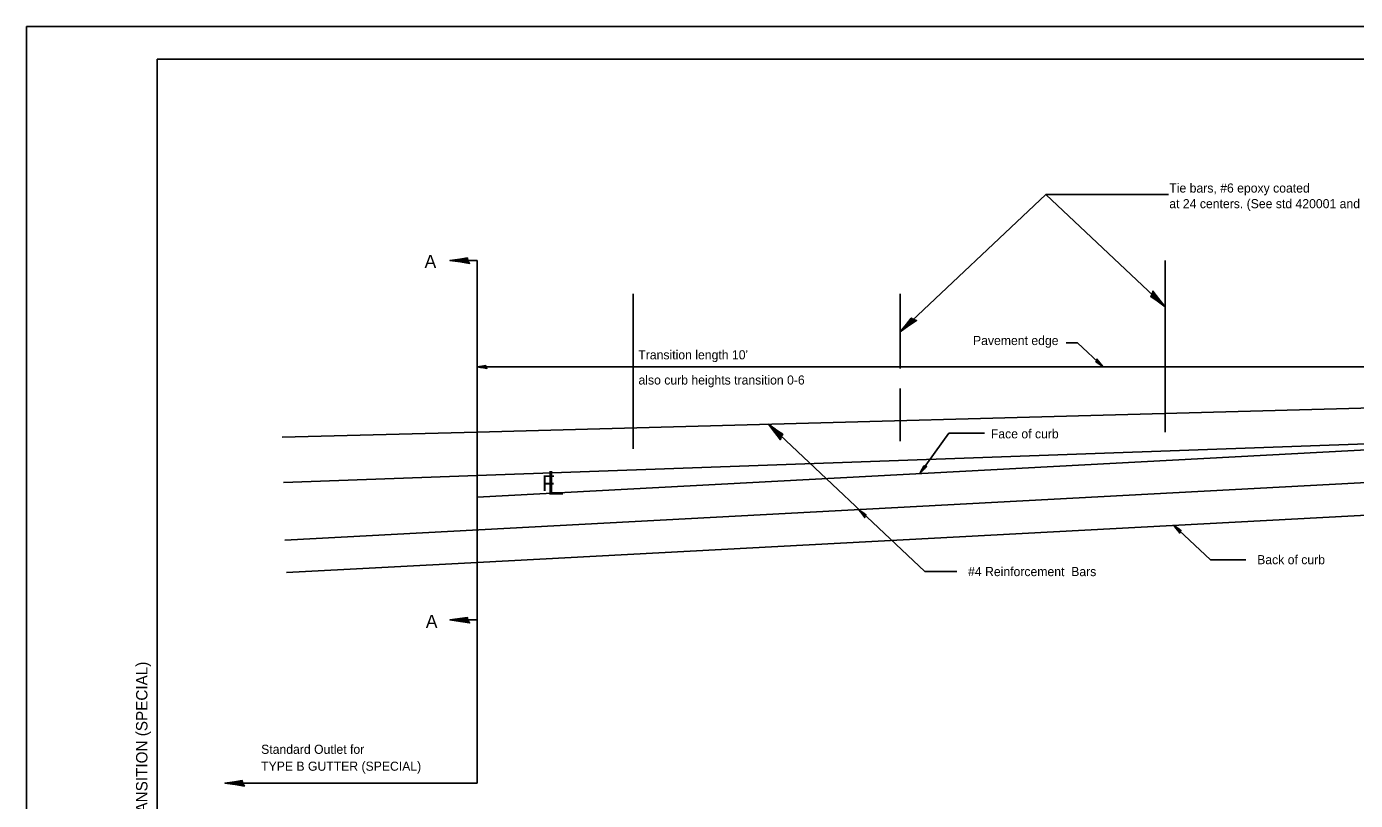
# Model space of a CAD drawing. Extents: x 0 to 2.83, y 0 to 1.83.
# Drawn here: x 0 to 1.698, y 0.844 to 1.833 of the extents above; entities that cross this region are included whole.
import ezdxf

# ---------------------------------------------------------------- set-up
doc = ezdxf.new("R2010")
doc.units = 0
for name, color, linetype in [('RD_Pr_Roadway_Notes', 7, 'Continuous'), ('SH_General_Details', 7, 'Continuous'), ('SH_Printer_Plotting_Border', 7, 'Continuous')]:
    doc.layers.add(name, color=color, linetype=linetype)

msp = doc.modelspace()

# ---------------------------------------------------------------- linework, layer by layer
at = {"layer": 'RD_Pr_Roadway_Notes'}
for p, q in [((1.1167, 1.4432), (1.3029, 1.6185)), ((1.3029, 1.6185), (1.4597, 1.6185)), ((1.3029, 1.6185), (1.4552, 1.4752)), ((0.5412, 1.5344), (0.5758, 1.5344)), ((0.5758, 1.5344), (0.5758, 1.0749)), ((1.3289, 1.4291), (1.3432, 1.4291)), ((1.3432, 1.4291), (1.3759, 1.3983)), ((0.5758, 1.3983), (2.1412, 1.3983)), ((0.9482, 1.325), (1.1481, 1.1368)), ((1.1418, 1.2618), (1.1786, 1.3136)), ((1.1786, 1.3136), (1.2242, 1.3136)), ((1.4663, 1.1957), (1.5132, 1.1515)), ((1.5132, 1.1515), (1.5582, 1.1515)), ((1.1481, 1.1368), (1.1891, 1.1368)), ((0.5412, 1.0749), (0.5758, 1.0749)), ((0.5758, 1.0749), (0.5758, 0.8663)), ((0.2535, 0.8663), (0.5758, 0.8663))]:
    msp.add_line(p, q, dxfattribs=at)
for points in [[(0.5642, 1.534), (0.5634, 1.5375), (0.5537, 1.536), (0.5412, 1.5344), (0.5545, 1.5326), (0.5662, 1.5305), (0.5642, 1.534), (0.5632, 1.5363), (0.5496, 1.5344), (0.5644, 1.5318), (0.5622, 1.5347), (0.556, 1.5343), (0.562, 1.5334)], [(1.4387, 1.4912), (1.4369, 1.4881), (1.445, 1.4826), (1.4552, 1.4752), (1.4467, 1.4857), (1.4396, 1.4952), (1.4387, 1.4912), (1.4379, 1.4888), (1.4491, 1.481), (1.4401, 1.493), (1.4397, 1.4894), (1.4445, 1.4854), (1.4408, 1.4902)], [(1.1337, 1.4587), (1.1308, 1.4607), (1.1247, 1.4529), (1.1167, 1.4432), (1.1277, 1.451), (1.1376, 1.4575), (1.1337, 1.4587), (1.1314, 1.4596), (1.1228, 1.4489), (1.1354, 1.4572), (1.1318, 1.4578), (1.1276, 1.4533), (1.1325, 1.4567)], [(0.5872, 1.3982), (0.5869, 1.3999), (0.582, 1.3991), (0.5758, 1.3983), (0.5824, 1.3974), (0.5883, 1.3964), (0.5872, 1.3982), (0.5867, 1.3993), (0.58, 1.3983), (0.5874, 1.397), (0.5863, 1.3985), (0.5832, 1.3983), (0.5862, 1.3978)], [(0.5834, 1.3982), (0.5832, 1.3994), (0.5799, 1.3989), (0.5758, 1.3983), (0.5802, 1.3977), (0.5841, 1.397), (0.5834, 1.3982), (0.5831, 1.399), (0.5786, 1.3983), (0.5835, 1.3975), (0.5828, 1.3984), (0.5807, 1.3983), (0.5827, 1.398)], [(1.3676, 1.4063), (1.3667, 1.4048), (1.3708, 1.402), (1.3759, 1.3983), (1.3717, 1.4036), (1.3681, 1.4083), (1.3676, 1.4063), (1.3672, 1.4052), (1.3728, 1.4012), (1.3683, 1.4072), (1.3681, 1.4054), (1.3705, 1.4034), (1.3687, 1.4058)], [(1.3704, 1.4037), (1.3698, 1.4027), (1.3725, 1.4008), (1.3759, 1.3983), (1.3731, 1.4018), (1.3707, 1.405), (1.3704, 1.4037), (1.3701, 1.4029), (1.3738, 1.4003), (1.3708, 1.4043), (1.3707, 1.4031), (1.3723, 1.4017), (1.3711, 1.4033)], [(0.9564, 1.317), (0.9573, 1.3185), (0.9533, 1.3213), (0.9482, 1.325), (0.9524, 1.3198), (0.956, 1.315), (0.9564, 1.317), (0.9568, 1.3182), (0.9512, 1.3221), (0.9557, 1.3161), (0.9559, 1.3179), (0.9535, 1.3199), (0.9554, 1.3175)], [(0.9647, 1.309), (0.9665, 1.3121), (0.9584, 1.3176), (0.9482, 1.325), (0.9566, 1.3146), (0.9637, 1.3051), (0.9647, 1.309), (0.9655, 1.3114), (0.9543, 1.3193), (0.9633, 1.3072), (0.9637, 1.3108), (0.9589, 1.3148), (0.9626, 1.31)], [(1.1486, 1.2711), (1.1469, 1.2717), (1.1447, 1.2674), (1.1418, 1.2618), (1.1464, 1.2667), (1.1506, 1.2709), (1.1486, 1.2711), (1.1473, 1.2713), (1.1442, 1.2652), (1.1496, 1.2705), (1.1477, 1.2705), (1.1461, 1.2678), (1.1482, 1.27)], [(1.1463, 1.268), (1.1452, 1.2684), (1.1438, 1.2655), (1.1418, 1.2618), (1.1449, 1.2651), (1.1477, 1.2679), (1.1463, 1.268), (1.1455, 1.2681), (1.1434, 1.2641), (1.147, 1.2676), (1.1458, 1.2676), (1.1447, 1.2658), (1.1461, 1.2673)], [(1.0719, 1.2077), (1.0728, 1.2092), (1.0688, 1.212), (1.0637, 1.2157), (1.0679, 1.2104), (1.0714, 1.2057), (1.0719, 1.2077), (1.0723, 1.2089), (1.0667, 1.2128), (1.0712, 1.2068), (1.0714, 1.2086), (1.069, 1.2106), (1.0709, 1.2082)], [(1.4718, 1.1904), (1.4724, 1.1914), (1.4697, 1.1933), (1.4663, 1.1957), (1.4691, 1.1923), (1.4715, 1.1891), (1.4718, 1.1904), (1.472, 1.1912), (1.4683, 1.1938), (1.4713, 1.1898), (1.4714, 1.191), (1.4698, 1.1923), (1.4711, 1.1908)], [(1.4745, 1.1878), (1.4754, 1.1893), (1.4714, 1.1921), (1.4663, 1.1957), (1.4705, 1.1905), (1.474, 1.1858), (1.4745, 1.1878), (1.4749, 1.1889), (1.4693, 1.1929), (1.4738, 1.1868), (1.474, 1.1887), (1.4716, 1.1906), (1.4735, 1.1883)], [(0.5642, 1.0745), (0.5634, 1.078), (0.5537, 1.0765), (0.5412, 1.0749), (0.5545, 1.073), (0.5662, 1.071), (0.5642, 1.0745), (0.5632, 1.0768), (0.5496, 1.0749), (0.5644, 1.0723), (0.5622, 1.0752), (0.556, 1.0748), (0.562, 1.0739)], [(0.2764, 0.8659), (0.2756, 0.8694), (0.2659, 0.8679), (0.2535, 0.8663), (0.2668, 0.8645), (0.2785, 0.8624), (0.2764, 0.8659), (0.2754, 0.8682), (0.2618, 0.8663), (0.2766, 0.8637), (0.2745, 0.8666), (0.2682, 0.8662), (0.2742, 0.8653)]]:
    msp.add_lwpolyline(points, dxfattribs=at)
at = {"layer": 'SH_General_Details'}
for p, q in [((0, 1.8333), (0, 0)), ((2.8333, 1.8333), (0, 1.8333)), ((1.4552, 1.5344), (1.4552, 1.3148)), ((0.7752, 1.4918), (0.7752, 1.2934)), ((1.1167, 1.4918), (1.1167, 1.3964)), ((1.1167, 1.3707), (1.1167, 1.3033)), ((2.1412, 1.3571), (0.5758, 1.315)), ((0.5758, 1.315), (0.3267, 1.3083)), ((2.1412, 1.315), (0.5758, 1.2593)), ((2.1412, 1.315), (0.5758, 1.2317)), ((0.5758, 1.2593), (0.3283, 1.2505)), ((2.1412, 1.2733), (0.578, 1.1901)), ((2.1412, 1.2317), (0.5758, 1.1483)), ((0.578, 1.1901), (0.3302, 1.1769)), ((0.5758, 1.1483), (0.3324, 1.1354))]:
    msp.add_line(p, q, dxfattribs=at)
msp.add_lwpolyline([(0.1667, 1.7917), (2.7917, 1.7917), (2.7917, 0.0417), (0.1667, 0.0417)], close=True, dxfattribs=at)
at = {"layer": 'SH_Printer_Plotting_Border'}
msp.add_lwpolyline([(0, 0), (2.8333, 0), (2.8333, 1.8333), (0, 1.8333)], close=True, dxfattribs=at)

# ---------------------------------------------------------------- texts
at = {"layer": 'RD_Pr_Roadway_Notes'}
for s, height, p in [('Tie bars, #6 epoxy coated', 0.011667, (1.4606, 1.6211)), ('at 24 centers. (See std 420001 and 606201).', 0.011667, (1.4606, 1.6011)), ('A', 0.0167, (0.5087, 1.5248)), ('Pavement edge', 0.011667, (1.2097, 1.4262)), ("Transition length 10'", 0.011667, (0.7819, 1.4079)), ('also curb heights transition 0-6', 0.011667, (0.7821, 1.3757)), ('Face of curb', 0.011667, (1.2325, 1.3069)), ('F', 0.02, (0.6587, 1.2398)), ('L', 0.03, (0.6648, 1.235)), ('Back of curb', 0.011667, (1.5729, 1.146)), ('#4 Reinforcement  Bars', 0.011667, (1.2034, 1.1308)), ('A', 0.0167, (0.5103, 1.0646)), ('Standard Outlet for', 0.011667, (0.2998, 0.9036)), ('TYPE B GUTTER (SPECIAL)', 0.011667, (0.2998, 0.882))]:
    msp.add_text(s, height=height, dxfattribs=at).set_placement(p)
msp.add_text('             3. Pay item for Transitions is 60603200, CONCRETE GUTTER TRANSITION (SPECIAL)', height=0.014583, rotation=90, dxfattribs=at).set_placement((0.1545, 0.1827))

doc.saveas('drawing.dxf')
